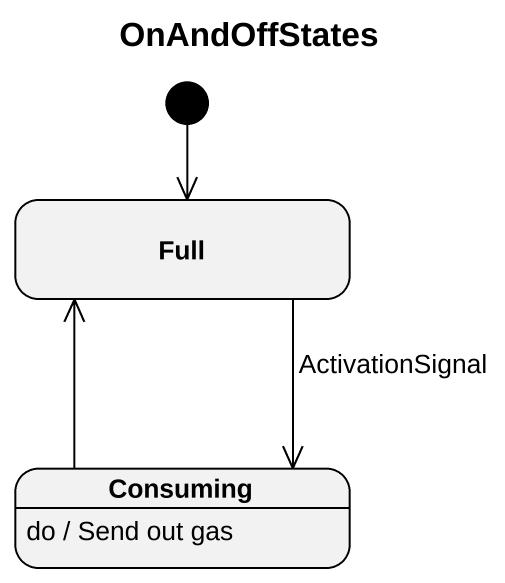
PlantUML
@startuml
title OnAndOffStates
hide empty description
state Full
state Consuming
Consuming : do / Send out gas
[*] --> Full
Full --> Consuming : ActivationSignal
Consuming -up-> Full
@enduml
